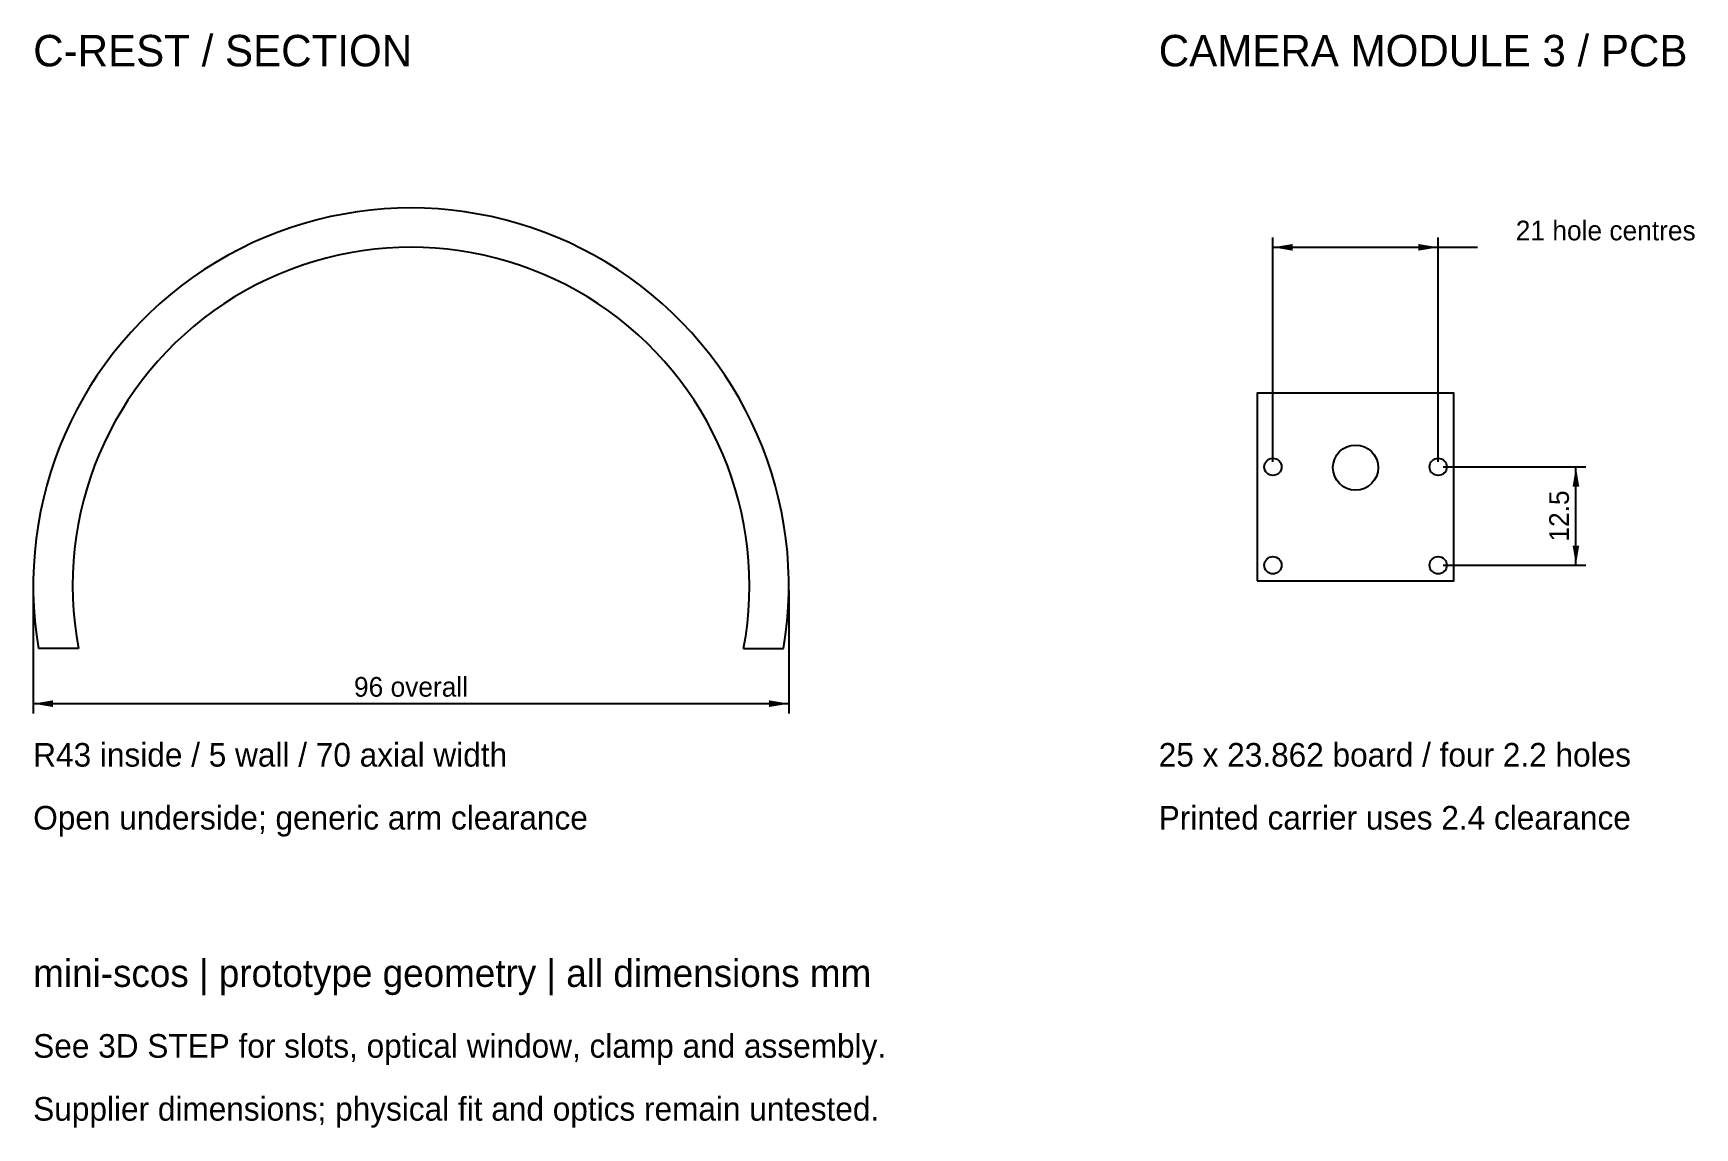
# Model space of a CAD drawing. Header units: millimetres. Extents: x -48 to 163, y -69 to 70.
import ezdxf

# ---------------------------------------------------------------- set-up
doc = ezdxf.new("R2010")
doc.units = ezdxf.units.MM
doc.dimstyles.new('ISO-25', dxfattribs={"dimtxt": 2.5, "dimasz": 2.5, "dimexe": 1.25, "dimexo": 0.625, "dimtad": 1, "dimdsep": 46, "dimtxsty": 'Standard', "dimcen": 2.5, "dimadec": 0, "dimazin": 0, "dimtfac": 1, "dimtdec": 4, "dimtmove": 0, "dimatfit": 3, "dimfxl": 1, "dimtzin": 0, "dimarcsym": 0})

# ---------------------------------------------------------------- blocks, each defined once
blk = doc.blocks.new('*D1')
at = {"color": 0}
for p, q in [((-48, -0.62), (-48, -16.25)), ((48, -0.62), (48, -16.25)), ((-48, -15), (48, -15))]:
    blk.add_line(p, q, dxfattribs=at)
for points in [[(-48, -15), (-45.5, -15.42), (-45.5, -14.58)], [(48, -15), (45.5, -14.58), (45.5, -15.42)]]:
    blk.add_solid(points, dxfattribs=at)
at = {"color": 0, "insert": (0, -12.88), "char_height": 2.5, "attachment_point": 5}
blk.add_mtext('96 overall', dxfattribs=at)
blk = doc.blocks.new('*D2')
at = {"color": 0}
for p, q in [((109.5, 15.72), (109.5, 44.25)), ((109.5, 43), (130.5, 43)), ((130.5, 15.72), (130.5, 44.25)), ((130.5, 43), (135.5, 43))]:
    blk.add_line(p, q, dxfattribs=at)
for points in [[(109.5, 43), (112, 42.58), (112, 43.42)], [(130.5, 43), (128, 43.42), (128, 42.58)]]:
    blk.add_solid(points, dxfattribs=at)
at = {"color": 0, "insert": (151.79, 45.12), "char_height": 2.5, "attachment_point": 5}
blk.add_mtext('21 hole centres', dxfattribs=at)
blk = doc.blocks.new('*D3')
at = {"color": 0}
for p, q in [((131.12, 15.1), (149.25, 15.1)), ((148, 2.6), (148, 15.1)), ((131.12, 2.6), (149.25, 2.6))]:
    blk.add_line(p, q, dxfattribs=at)
for points in [[(148, 15.1), (147.58, 12.6), (148.42, 12.6)], [(148, 2.6), (148.42, 5.1), (147.58, 5.1)]]:
    blk.add_solid(points, dxfattribs=at)
at = {"color": 0, "insert": (145.88, 8.85), "char_height": 2.5, "attachment_point": 5, "rotation": 90}
blk.add_mtext('12.5', dxfattribs=at)

msp = doc.modelspace()

# ---------------------------------------------------------------- linework, layer by layer
for p, q in [((-42.249, -8), (-47.329, -8)), ((42.249, -8), (47.329, -8))]:
    msp.add_line(p, q)
msp.add_lwpolyline([(107.5, 0.6), (132.5, 0.6), (132.5, 24.462), (107.5, 24.462)], close=True)
for centre, radius in [((120, 15), 2.875), ((109.5, 15.1), 1.1), ((130.5, 15.1), 1.1), ((109.5, 2.6), 1.1), ((130.5, 2.6), 1.1)]:
    msp.add_circle(centre, radius)
for radius, start, end in [(48, 350.40593, 189.59407), (43, 349.27785, 190.72215)]:
    msp.add_arc((0, 0), radius, start, end)

# ---------------------------------------------------------------- texts
for s, height, p in [('C-REST / SECTION', 4, (-48, 66)), ('CAMERA MODULE 3 / PCB', 4, (95, 66)), ('R43 inside / 5 wall / 70 axial width', 3, (-48, -23)), ('25 x 23.862 board / four 2.2 holes', 3, (95, -23)), ('Open underside; generic arm clearance', 3, (-48, -31)), ('Printed carrier uses 2.4 clearance', 3, (95, -31)), ('mini-scos | prototype geometry | all dimensions mm', 3.5, (-48, -51)), ('See 3D STEP for slots, optical window, clamp and assembly.', 3, (-48, -60)), ('Supplier dimensions; physical fit and optics remain untested.', 3, (-48, -68))]:
    msp.add_text(s, height=height).set_placement(p)

# ---------------------------------------------------------------- dimensions: what is measured, and where the dimension line sits
for base, p1, p2, text, picture, middle in [((120, 43), (109.5, 15.1), (130.5, 15.1), '21 hole centres', '*D2', (151.792, 45.125)), ((0, -15), (-48, 0), (48, 0), '96 overall', '*D1', (0, -12.875))]:
    dim = msp.add_linear_dim(base=base, p1=p1, p2=p2, text=text, dimstyle='ISO-25')
    dim.commit()
    dim.dimension.update_dxf_attribs({"geometry": picture, "text_midpoint": middle})
dim = msp.add_linear_dim(base=(148, 15), p1=(130.5, 2.6), p2=(130.5, 15.1), angle=90, text='12.5', dimstyle='ISO-25')
dim.commit()
dim.dimension.update_dxf_attribs({"geometry": '*D3', "text_midpoint": (145.875, 8.85)})

doc.saveas('drawing.dxf')
